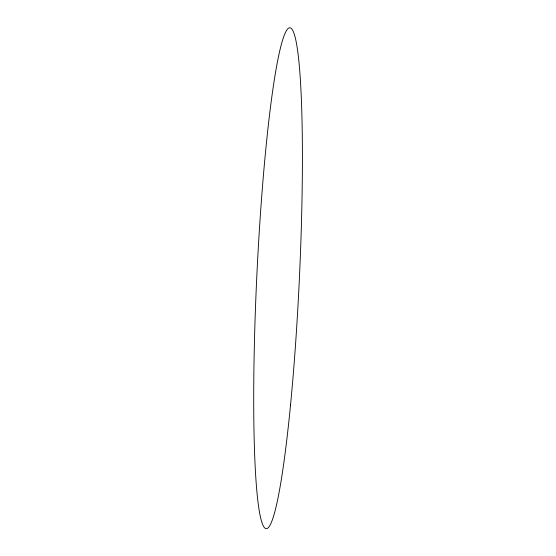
<?xml version="1.0" encoding="UTF-8"?>
<svg xmlns="http://www.w3.org/2000/svg" width="556" height="556" viewBox="0 0 556 556"><rect width="100%" height="100%" fill="white"/><g stroke="black" fill="none" stroke-linecap="round" stroke-linejoin="round"><path stroke-width="0.83" d="M290.538 404.865A250.68 21.316 -87.3 0 0 289.683 27.8A250.68 21.316 -87.3 0 0 253.71 401.946A250.68 21.316 -87.3 0 0 290.538 404.865"/></g></svg>
